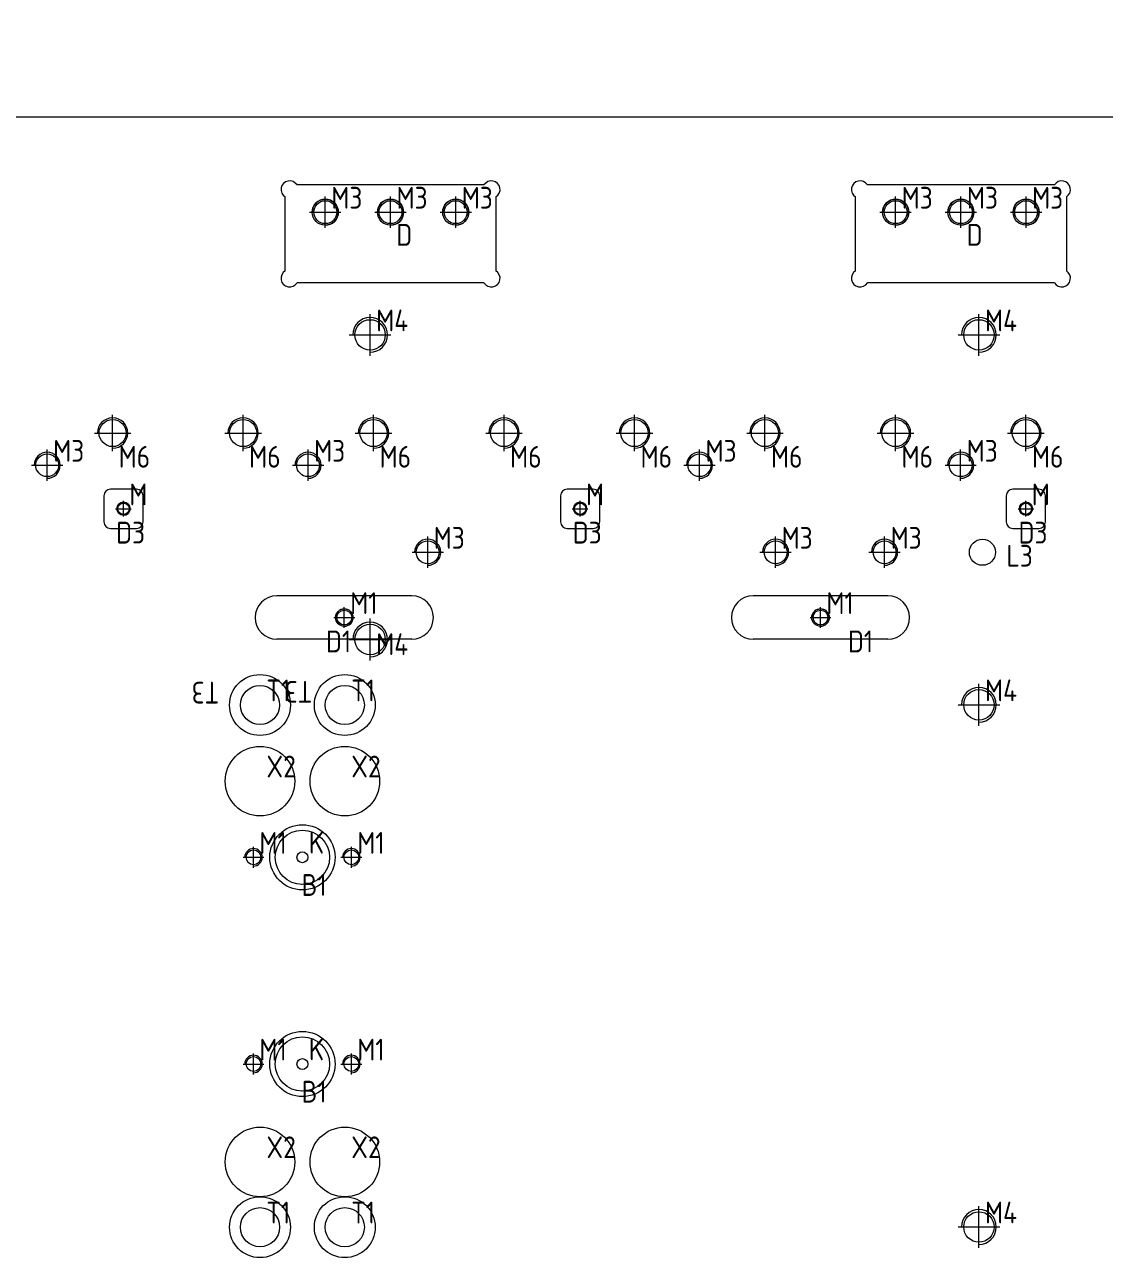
# Model space of a CAD drawing. Header units: millimetres. Extents: x 9328 to 11863, y 28633 to 29971.
# Drawn here: x 10066 to 10562, y 29244 to 29813 of the extents above; entities that cross this region are included whole.
import ezdxf

# ---------------------------------------------------------------- set-up
doc = ezdxf.new("R2010")
doc.units = ezdxf.units.MM
doc.linetypes.add('CENTER', pattern=[0])
doc.linetypes.add('DASHED', pattern=[0])
doc.layers.add('dim', color=4, linetype='Continuous')
doc.layers.add('dim_temp', color=161, linetype='Continuous', lineweight=9)
doc.layers.add('LP', color=7, linetype='Continuous', true_color=0xffffff)
doc.styles.add('_PUG_ERP', font='txt')
doc.styles.add('gbenor', font='gbenor.shx', dxfattribs={"bigfont": 'gbcbig'})
doc.dimstyles.new('_PUG_ERP', dxfattribs={"dimtxt": 8, "dimasz": 1.5, "dimexe": 0.5, "dimexo": 0.5, "dimgap": 0.5, "dimtad": 1, "dimtxsty": '_PUG_ERP', "dimblk": 'CLOSEDBLANK', "dimcen": 0, "dimclrd": 4, "dimclre": 4, "dimclrt": 3, "dimazin": 3, "dimtfac": 1, "dimtmove": 0, "dimatfit": 3, "dimldrblk": 'CLOSEDBLANK', "dimlwd": 9, "dimlwe": 9})

# ---------------------------------------------------------------- blocks, each defined once
blk = doc.blocks.new('*D1268')
at = {"layer": 'Defpoints', "color": 0}
for p in [(11099.44, 29770), (11114.44, 29770), (9349.44, 28990)]:
    blk.add_point(p, dxfattribs=at)
at = {"layer": 'dim_temp', "color": 4, "lineweight": 9}
blk.add_line((11099.94, 29770), (11135.52, 29770), dxfattribs=at)
at = {"layer": 'dim_temp', "color": 3, "lineweight": 18, "insert": (11125.23, 29774.5), "char_height": 8, "attachment_point": 5, "style": '_PUG_ERP'}
blk.add_mtext('780', dxfattribs=at)
blk = doc.blocks.new('_ClosedBlank')
blk = doc.blocks.new('*D1271')
at = {"layer": 'Defpoints', "color": 0}
for p in [(11099.44, 29785), (11099.44, 29770), (9349.44, 28990)]:
    blk.add_point(p, dxfattribs=at)
at = {"layer": 'dim_temp', "color": 4, "lineweight": 9}
blk.add_line((11099.44, 29770.5), (11099.44, 29812.55), dxfattribs=at)
at = {"layer": 'dim_temp', "color": 3, "lineweight": 18, "insert": (11094.94, 29799.02), "char_height": 8, "attachment_point": 5, "rotation": 90, "style": '_PUG_ERP'}
blk.add_mtext('1750', dxfattribs=at)

msp = doc.modelspace()

# ---------------------------------------------------------------- linework, layer by layer
at = {"layer": 'LP', "color": 135, "linetype": 'Continuous', "lineweight": 18}
for p, q in [((11006.444, 29770), (9442.444, 29770)), ((10276.831, 29738.9), (10190.856, 29738.9)), ((10539.131, 29738.9), (10453.156, 29738.9)), ((10185.344, 29699.412), (10185.344, 29733.388)), ((10282.344, 29733.388), (10282.344, 29699.412)), ((10447.644, 29699.412), (10447.644, 29733.388)), ((10544.644, 29733.388), (10544.644, 29699.412)), ((10276.831, 29693.9), (10190.856, 29693.9)), ((10539.131, 29693.9), (10453.156, 29693.9)), ((10117.044, 29599.1), (10105.044, 29599.1)), ((10327.044, 29599.1), (10315.044, 29599.1)), ((10532.044, 29599.1), (10520.044, 29599.1)), ((10102.044, 29596.1), (10102.044, 29584.1)), ((10120.044, 29584.1), (10120.044, 29596.1)), ((10312.044, 29596.1), (10312.044, 29584.1)), ((10330.044, 29584.1), (10330.044, 29596.1)), ((10517.044, 29596.1), (10517.044, 29584.1)), ((10535.044, 29584.1), (10535.044, 29596.1)), ((10105.044, 29581.1), (10117.044, 29581.1)), ((10315.044, 29581.1), (10327.044, 29581.1)), ((10520.044, 29581.1), (10532.044, 29581.1)), ((10243.58, 29550.1), (10181.58, 29550.1)), ((10462.58, 29550.1), (10400.58, 29550.1)), ((10243.58, 29530.1), (10181.58, 29530.1)), ((10462.58, 29530.1), (10400.58, 29530.1))]:
    msp.add_line(p, q, dxfattribs=at)
at = {"layer": 'LP', "color": 1, "linetype": 'CENTER', "lineweight": 18, "ltscale": 1.77206}
for p, q in [((10203.844, 29719.2), (10203.844, 29733.6)), ((10233.844, 29719.2), (10233.844, 29733.6)), ((10263.844, 29719.2), (10263.844, 29733.6)), ((10466.144, 29719.2), (10466.144, 29733.6)), ((10496.144, 29719.2), (10496.144, 29733.6)), ((10526.144, 29719.2), (10526.144, 29733.6)), ((10196.644, 29726.4), (10211.044, 29726.4)), ((10226.644, 29726.4), (10241.044, 29726.4)), ((10256.644, 29726.4), (10271.044, 29726.4)), ((10458.944, 29726.4), (10473.344, 29726.4)), ((10488.944, 29726.4), (10503.344, 29726.4)), ((10518.944, 29726.4), (10533.344, 29726.4)), ((10224.444, 29660.4), (10224.444, 29679.6)), ((10504.444, 29660.4), (10504.444, 29679.6)), ((10214.844, 29670), (10234.044, 29670)), ((10494.844, 29670), (10514.044, 29670)), ((10106.044, 29616.5), (10106.044, 29633.3)), ((10166.044, 29616.5), (10166.044, 29633.3)), ((10226.044, 29616.5), (10226.044, 29633.3)), ((10286.044, 29616.5), (10286.044, 29633.3)), ((10346.044, 29616.5), (10346.044, 29633.3)), ((10406.044, 29616.5), (10406.044, 29633.3)), ((10466.044, 29616.5), (10466.044, 29633.3)), ((10526.044, 29616.5), (10526.044, 29633.3)), ((10097.644, 29624.9), (10114.444, 29624.9)), ((10157.644, 29624.9), (10174.444, 29624.9)), ((10217.644, 29624.9), (10234.444, 29624.9)), ((10277.644, 29624.9), (10294.444, 29624.9)), ((10337.644, 29624.9), (10354.444, 29624.9)), ((10397.644, 29624.9), (10414.444, 29624.9)), ((10457.644, 29624.9), (10474.444, 29624.9)), ((10517.644, 29624.9), (10534.444, 29624.9)), ((10075.944, 29602.9), (10075.944, 29617.3)), ((10195.944, 29602.9), (10195.944, 29617.3)), ((10375.944, 29602.9), (10375.944, 29617.3)), ((10496.044, 29602.9), (10496.044, 29617.3)), ((10068.744, 29610.1), (10083.144, 29610.1)), ((10188.744, 29610.1), (10203.144, 29610.1)), ((10368.744, 29610.1), (10383.144, 29610.1)), ((10488.844, 29610.1), (10503.244, 29610.1)), ((10111.044, 29586.5), (10111.044, 29593.7)), ((10321.044, 29586.5), (10321.044, 29593.7)), ((10526.044, 29586.5), (10526.044, 29593.7)), ((10107.444, 29590.1), (10114.644, 29590.1)), ((10317.444, 29590.1), (10324.644, 29590.1)), ((10522.444, 29590.1), (10529.644, 29590.1)), ((10250.944, 29562.9), (10250.944, 29577.3)), ((10410.944, 29562.9), (10410.944, 29577.3)), ((10461.044, 29562.9), (10461.044, 29577.3)), ((10243.744, 29570.1), (10258.144, 29570.1)), ((10403.744, 29570.1), (10418.144, 29570.1)), ((10453.844, 29570.1), (10468.244, 29570.1)), ((10212.58, 29535.3), (10212.58, 29544.9)), ((10431.58, 29535.3), (10431.58, 29544.9)), ((10207.78, 29540.1), (10217.38, 29540.1)), ((10224.444, 29520.4), (10224.444, 29539.6)), ((10426.78, 29540.1), (10436.38, 29540.1)), ((10214.844, 29530), (10234.044, 29530)), ((10504.444, 29490.4), (10504.444, 29509.6)), ((10494.844, 29500), (10514.044, 29500)), ((10170.83, 29425.1), (10170.83, 29434.7)), ((10215.83, 29425.1), (10215.83, 29434.7)), ((10166.03, 29429.9), (10175.63, 29429.9)), ((10211.03, 29429.9), (10220.63, 29429.9)), ((10170.83, 29330.1), (10170.83, 29339.7)), ((10215.83, 29330.1), (10215.83, 29339.7)), ((10166.03, 29334.9), (10175.63, 29334.9)), ((10211.03, 29334.9), (10220.63, 29334.9)), ((10504.444, 29250.4), (10504.444, 29269.6)), ((10494.844, 29260), (10514.044, 29260))]:
    msp.add_line(p, q, dxfattribs=at)
at = {"layer": 'LP', "color": 1, "linetype": 'DASHED', "lineweight": 13, "ltscale": 1.77206}
for points in [[(10192.846, 29417.409), (10192.845, 29417.409), (10192.844, 29417.409), (10192.844, 29417.409), (10192.843, 29417.409), (10192.842, 29417.409), (10192.842, 29417.409), (10192.841, 29417.409), (10192.84, 29417.409), (10192.84, 29417.409), (10192.839, 29417.409), (10192.838, 29417.409), (10192.838, 29417.409), (10192.837, 29417.409), (10192.836, 29417.409), (10192.836, 29417.409), (10192.835, 29417.41), (10192.834, 29417.41), (10192.834, 29417.41), (10192.833, 29417.41), (10192.832, 29417.41), (10192.832, 29417.41), (10192.831, 29417.41), (10192.83, 29417.41), (10192.83, 29417.41), (10192.829, 29417.41), (10192.829, 29417.41), (10192.828, 29417.41), (10192.827, 29417.41), (10192.827, 29417.41), (10192.826, 29417.41), (10192.825, 29417.41), (10192.825, 29417.41), (10192.824, 29417.41), (10192.823, 29417.41), (10192.823, 29417.41), (10192.822, 29417.41), (10192.821, 29417.41), (10192.821, 29417.41), (10192.82, 29417.41), (10192.819, 29417.41), (10192.819, 29417.41), (10192.818, 29417.41), (10192.817, 29417.41), (10192.817, 29417.41), (10192.816, 29417.41), (10192.815, 29417.41), (10192.815, 29417.41), (10192.814, 29417.41), (10192.813, 29417.41), (10192.813, 29417.41)], [(10193.955, 29417.415), (10193.955, 29417.415), (10193.954, 29417.415), (10193.953, 29417.415), (10193.953, 29417.415), (10193.952, 29417.415), (10193.951, 29417.415), (10193.95, 29417.415), (10193.95, 29417.415), (10193.949, 29417.415), (10193.948, 29417.415), (10193.947, 29417.415), (10193.947, 29417.415), (10193.946, 29417.415), (10193.945, 29417.415), (10193.945, 29417.415), (10193.944, 29417.415), (10193.943, 29417.415), (10193.942, 29417.415), (10193.942, 29417.415), (10193.941, 29417.415), (10193.94, 29417.415), (10193.94, 29417.415), (10193.939, 29417.415), (10193.938, 29417.414), (10193.937, 29417.414), (10193.937, 29417.414), (10193.936, 29417.414), (10193.935, 29417.414), (10193.934, 29417.414), (10193.934, 29417.414), (10193.933, 29417.414), (10193.932, 29417.414), (10193.932, 29417.414), (10193.931, 29417.414), (10193.93, 29417.414), (10193.929, 29417.414), (10193.929, 29417.414), (10193.928, 29417.414), (10193.927, 29417.414), (10193.927, 29417.414), (10193.926, 29417.414), (10193.925, 29417.414), (10193.924, 29417.414), (10193.924, 29417.414), (10193.923, 29417.414), (10193.922, 29417.414), (10193.921, 29417.414), (10193.921, 29417.414), (10193.92, 29417.414), (10193.919, 29417.414)], [(10192.846, 29322.409), (10192.845, 29322.409), (10192.844, 29322.409), (10192.844, 29322.409), (10192.843, 29322.409), (10192.842, 29322.409), (10192.842, 29322.409), (10192.841, 29322.409), (10192.84, 29322.409), (10192.84, 29322.409), (10192.839, 29322.409), (10192.838, 29322.409), (10192.838, 29322.409), (10192.837, 29322.409), (10192.836, 29322.409), (10192.836, 29322.409), (10192.835, 29322.41), (10192.834, 29322.41), (10192.834, 29322.41), (10192.833, 29322.41), (10192.832, 29322.41), (10192.832, 29322.41), (10192.831, 29322.41), (10192.83, 29322.41), (10192.83, 29322.41), (10192.829, 29322.41), (10192.829, 29322.41), (10192.828, 29322.41), (10192.827, 29322.41), (10192.827, 29322.41), (10192.826, 29322.41), (10192.825, 29322.41), (10192.825, 29322.41), (10192.824, 29322.41), (10192.823, 29322.41), (10192.823, 29322.41), (10192.822, 29322.41), (10192.821, 29322.41), (10192.821, 29322.41), (10192.82, 29322.41), (10192.819, 29322.41), (10192.819, 29322.41), (10192.818, 29322.41), (10192.817, 29322.41), (10192.817, 29322.41), (10192.816, 29322.41), (10192.815, 29322.41), (10192.815, 29322.41), (10192.814, 29322.41), (10192.813, 29322.41), (10192.813, 29322.41)], [(10193.955, 29322.415), (10193.955, 29322.415), (10193.954, 29322.415), (10193.953, 29322.415), (10193.953, 29322.415), (10193.952, 29322.415), (10193.951, 29322.415), (10193.95, 29322.415), (10193.95, 29322.415), (10193.949, 29322.415), (10193.948, 29322.415), (10193.947, 29322.415), (10193.947, 29322.415), (10193.946, 29322.415), (10193.945, 29322.415), (10193.945, 29322.415), (10193.944, 29322.415), (10193.943, 29322.415), (10193.942, 29322.415), (10193.942, 29322.415), (10193.941, 29322.415), (10193.94, 29322.415), (10193.94, 29322.415), (10193.939, 29322.415), (10193.938, 29322.414), (10193.937, 29322.414), (10193.937, 29322.414), (10193.936, 29322.414), (10193.935, 29322.414), (10193.934, 29322.414), (10193.934, 29322.414), (10193.933, 29322.414), (10193.932, 29322.414), (10193.932, 29322.414), (10193.931, 29322.414), (10193.93, 29322.414), (10193.929, 29322.414), (10193.929, 29322.414), (10193.928, 29322.414), (10193.927, 29322.414), (10193.927, 29322.414), (10193.926, 29322.414), (10193.925, 29322.414), (10193.924, 29322.414), (10193.924, 29322.414), (10193.923, 29322.414), (10193.922, 29322.414), (10193.921, 29322.414), (10193.921, 29322.414), (10193.92, 29322.414), (10193.919, 29322.414)]]:
    msp.add_lwpolyline(points, dxfattribs=at)
at = {"layer": 'LP', "color": 2, "linetype": 'Continuous', "lineweight": 18}
for centre, radius in [((10203.844, 29726.4), 6), ((10233.844, 29726.4), 6), ((10263.844, 29726.4), 6), ((10466.144, 29726.4), 6), ((10496.144, 29726.4), 6), ((10526.144, 29726.4), 6), ((10111.044, 29590.1), 3), ((10321.044, 29590.1), 3), ((10526.044, 29590.1), 3), ((10212.58, 29540.1), 4), ((10431.58, 29540.1), 4)]:
    msp.add_circle(centre, radius, dxfattribs=at)
at = {"layer": 'LP', "color": 42, "linetype": 'Continuous', "lineweight": 18}
for centre, radius in [((10203.844, 29726.4), 5.253), ((10233.844, 29726.4), 5.253), ((10263.844, 29726.4), 5.253), ((10466.144, 29726.4), 5.253), ((10496.144, 29726.4), 5.253), ((10526.144, 29726.4), 5.253), ((10106.044, 29624.9), 6.253), ((10166.044, 29624.9), 6.253), ((10226.044, 29624.9), 6.253), ((10286.044, 29624.9), 6.253), ((10346.044, 29624.9), 6.253), ((10406.044, 29624.9), 6.253), ((10466.044, 29624.9), 6.253), ((10526.044, 29624.9), 6.253), ((10075.944, 29610.1), 5.253), ((10195.944, 29610.1), 5.253), ((10375.944, 29610.1), 5.253), ((10496.044, 29610.1), 5.253), ((10111.044, 29590.1), 2.603), ((10321.044, 29590.1), 2.603), ((10526.044, 29590.1), 2.603), ((10250.944, 29570.1), 5.253), ((10410.944, 29570.1), 5.253), ((10461.044, 29570.1), 5.253), ((10212.58, 29540.1), 3.403), ((10431.58, 29540.1), 3.403), ((10173.83, 29499.9), 9.001), ((10212.83, 29499.9), 9.001), ((10173.83, 29464.9), 16.002), ((10212.83, 29464.9), 16.002), ((10193.33, 29429.9), 15), ((10170.83, 29429.9), 3.403), ((10215.83, 29429.9), 3.403), ((10193.33, 29429.9), 2.5), ((10193.33, 29334.9), 15), ((10170.83, 29334.9), 3.403), ((10193.33, 29334.9), 2.5), ((10215.83, 29334.9), 3.403), ((10173.83, 29289.9), 16.002), ((10212.83, 29289.9), 16.002), ((10173.83, 29259.9), 9.001), ((10212.83, 29259.9), 9.001)]:
    msp.add_circle(centre, radius, dxfattribs=at)
at = {"layer": 'LP', "color": 30, "linetype": 'DASHED', "lineweight": 13, "ltscale": 1.77206}
for centre in [(10224.444, 29670), (10504.444, 29670), (10224.444, 29530), (10504.444, 29500), (10504.444, 29260)]:
    msp.add_circle(centre, 7.003, dxfattribs=at)
at = {"layer": 'LP', "color": 135, "linetype": 'Continuous', "lineweight": 18}
msp.add_circle((10506.044, 29570.1), 6, dxfattribs=at)
at = {"layer": 'LP', "color": 3, "linetype": 'DASHED', "lineweight": 13, "ltscale": 1.77206}
for centre in [(10173.83, 29499.9), (10212.83, 29499.9), (10173.83, 29259.9), (10212.83, 29259.9)]:
    msp.add_circle(centre, 14.001, dxfattribs=at)
at = {"layer": 'LP', "color": 1, "linetype": 'Continuous', "lineweight": 18}
for centre in [(10193.33, 29429.9), (10193.33, 29334.9)]:
    msp.add_circle(centre, 12.5, dxfattribs=at)
at = {"layer": 'LP', "color": 31, "linetype": 'Continuous', "lineweight": 18}
for centre, start, end in [((10187.465, 29736.779), 32.02776, 237.97224), ((10280.222, 29736.779), 302.02776, 147.97224), ((10449.765, 29736.779), 32.02776, 237.97224), ((10542.522, 29736.779), 302.02776, 147.97224), ((10187.465, 29696.021), 122.02776, 327.97224), ((10280.222, 29696.021), 212.02776, 57.97224), ((10449.765, 29696.021), 122.02776, 327.97224), ((10542.522, 29696.021), 212.02776, 57.97224)]:
    msp.add_arc(centre, 4, start, end, dxfattribs=at)
at = {"layer": 'LP', "color": 42, "linetype": 'Continuous', "lineweight": 18}
for centre, radius in [((10203.844, 29726.4), 6), ((10233.844, 29726.4), 6), ((10263.844, 29726.4), 6), ((10466.144, 29726.4), 6), ((10496.144, 29726.4), 6), ((10526.144, 29726.4), 6), ((10075.944, 29610.1), 6), ((10195.944, 29610.1), 6), ((10375.944, 29610.1), 6), ((10496.044, 29610.1), 6), ((10111.044, 29590.1), 3), ((10321.044, 29590.1), 3), ((10526.044, 29590.1), 3), ((10250.944, 29570.1), 6), ((10410.944, 29570.1), 6), ((10461.044, 29570.1), 6), ((10212.58, 29540.1), 4), ((10431.58, 29540.1), 4), ((10170.83, 29429.9), 4), ((10215.83, 29429.9), 4), ((10170.83, 29334.9), 4), ((10215.83, 29334.9), 4)]:
    msp.add_arc(centre, radius, 270, 180, dxfattribs=at)
at = {"layer": 'LP', "color": 30, "linetype": 'DASHED', "lineweight": 18, "ltscale": 1.77206}
for centre, radius in [((10224.444, 29670), 8), ((10504.444, 29670), 8), ((10106.044, 29624.9), 7), ((10166.044, 29624.9), 7), ((10226.044, 29624.9), 7), ((10286.044, 29624.9), 7), ((10346.044, 29624.9), 7), ((10406.044, 29624.9), 7), ((10466.044, 29624.9), 7), ((10526.044, 29624.9), 7), ((10224.444, 29530), 8), ((10504.444, 29500), 8), ((10504.444, 29260), 8)]:
    msp.add_arc(centre, radius, 270, 180, dxfattribs=at)
at = {"layer": 'LP', "color": 135, "linetype": 'Continuous', "lineweight": 18}
for centre, radius, start, end in [((10105.044, 29596.1), 3, 90, 180), ((10117.044, 29596.1), 3, 0, 90), ((10315.044, 29596.1), 3, 90, 180), ((10327.044, 29596.1), 3, 0, 90), ((10520.044, 29596.1), 3, 90, 180), ((10532.044, 29596.1), 3, 0, 90), ((10105.044, 29584.1), 3, 180, 270), ((10117.044, 29584.1), 3, 270, 0), ((10315.044, 29584.1), 3, 180, 270), ((10327.044, 29584.1), 3, 270, 0), ((10520.044, 29584.1), 3, 180, 270), ((10532.044, 29584.1), 3, 270, 0), ((10181.58, 29540.1), 10, 90, 270), ((10243.58, 29540.1), 10, 270, 90), ((10400.58, 29540.1), 10, 90, 270), ((10462.58, 29540.1), 10, 270, 90)]:
    msp.add_arc(centre, radius, start, end, dxfattribs=at)

# ---------------------------------------------------------------- texts
at = {"layer": 'dim', "color": 4, "lineweight": 18, "style": 'gbenor'}
for s, p in [('M3', (10206.604, 29728.031)), ('M3', (10236.604, 29728.031)), ('M3', (10266.604, 29728.031)), ('M3', (10468.904, 29728.031)), ('M3', (10498.904, 29728.031)), ('M3', (10528.904, 29728.031)), ('D', (10236.484, 29710.951)), ('D', (10498.784, 29710.951)), ('M4', (10227.244, 29671.651)), ('M4', (10507.244, 29671.651)), ('M3', (10078.704, 29611.731)), ('M3', (10198.704, 29611.731)), ('M3', (10378.704, 29611.731)), ('M3', (10498.804, 29611.731)), ('M6', (10108.824, 29608.991)), ('M6', (10168.824, 29608.991)), ('M6', (10228.824, 29608.991)), ('M6', (10288.824, 29608.991)), ('M6', (10348.824, 29608.991)), ('M6', (10408.824, 29608.991)), ('M6', (10468.824, 29608.991)), ('M6', (10528.824, 29608.991)), ('M', (10113.744, 29591.701)), ('M', (10323.744, 29591.701)), ('M', (10528.744, 29591.701)), ('D3', (10107.654, 29574.121)), ('M3', (10253.704, 29571.731)), ('D3', (10317.654, 29574.121)), ('M3', (10413.704, 29571.731)), ('M3', (10463.804, 29571.731)), ('D3', (10522.654, 29574.121)), ('L3', (10517.104, 29563.505)), ('M1', (10215.3, 29541.711)), ('M1', (10434.3, 29541.711)), ('D1', (10204.13, 29524.121)), ('M4', (10227.244, 29522.876)), ('D1', (10444.19, 29524.121)), ('T1', (10176.75, 29501.611)), ('T1', (10215.75, 29501.611)), ('M4', (10507.244, 29501.651)), ('X2', (10176.79, 29466.631)), ('X2', (10215.79, 29466.631)), ('M1', (10173.55, 29431.511)), ('K', (10196.27, 29431.621)), ('M1', (10218.55, 29431.511)), ('B1', (10192.94, 29412.196)), ('M1', (10173.55, 29336.511)), ('K', (10196.27, 29336.621)), ('M1', (10218.55, 29336.511)), ('B1', (10192.94, 29317.196)), ('X2', (10176.79, 29291.631)), ('X2', (10215.79, 29291.631)), ('T1', (10176.75, 29261.611)), ('T1', (10215.75, 29261.611)), ('M4', (10507.244, 29261.651))]:
    msp.add_text(s, height=10, dxfattribs=at).set_placement(p)
at = {"layer": 'dim', "color": 3, "lineweight": 18, "style": 'gbenor'}
for p in [(10155.047, 29510.623), (10197.869, 29510.962)]:
    msp.add_text('T3', height=10, rotation=180, dxfattribs=at).set_placement(p)

# ---------------------------------------------------------------- dimensions: what is measured, and where the dimension line sits
at = {"layer": 'dim_temp', "lineweight": 18}
for offset, dtype, picture, middle in [((0, 15), 1, '*D1271', (11094.944, 29799.024)), ((15, 0), 0, '*D1268', (11125.229, 29774.5))]:
    dim = msp.add_ordinate_dim(feature_location=(11099.444, 29770), offset=offset, dtype=dtype, origin=(9349.444, 28990), dimstyle='_PUG_ERP', dxfattribs=at)
    dim.commit()
    dim.dimension.update_dxf_attribs({"geometry": picture, "text_midpoint": middle})

doc.saveas('drawing.dxf')
